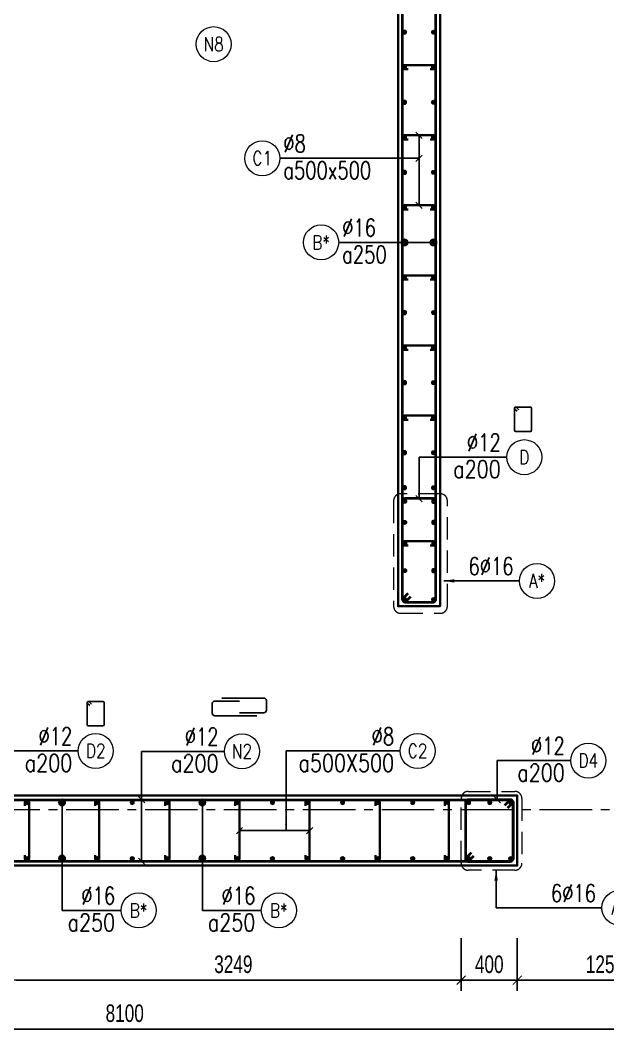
# Model space of a CAD drawing. Header units: millimetres. Extents: x 931337 to 1117500, y 19732 to 157199.
# Drawn here: x 995426 to 999613, y 134820 to 142091 of the extents above; entities that cross this region are included whole.
import ezdxf
from ezdxf.enums import TextEntityAlignment as Align

# ---------------------------------------------------------------- set-up
doc = ezdxf.new("R2010")
doc.units = ezdxf.units.MM
doc.header["$MEASUREMENT"] = 0
doc.linetypes.add('HIDDEN2', pattern=[4.7625, 3.175, -1.5875])
doc.linetypes.add('OF_Grid_1$0$CENTER2', pattern=[1.125, 0.75, -0.125, 0.125, -0.125])
doc.layers.get('0').update_dxf_attribs({"lineweight": 20})
doc.layers.get('Defpoints').update_dxf_attribs({"color": 151, "lineweight": 9})
for name, color, linetype, lineweight in [('KC-LEADER', 153, 'Continuous', 18), ('KC-THEP', 6, 'Continuous', 40), ('NDC_S_DIM', 1, 'Continuous', 15), ('NDC_S_HIDDEN', 8, 'HIDDEN2', 13), ('NDC_S_LEADER', 1, 'Continuous', 15), ('NDC_S_REBAR', 4, 'Continuous', 35), ('NDC_S_STIRRUP', 4, 'Continuous', 40), ('NDC_S_VN TEXT', 7, 'Continuous', 20), ('NDC_S_WALL', 6, 'Continuous', 35), ('OF_Grid_1$0$NDC_S_AXIS', 5, 'OF_Grid_1$0$CENTER2', 13)]:
    doc.layers.add(name, color=color, linetype=linetype, lineweight=lineweight)
doc.layers.add('Leader', color=6, linetype='Continuous')
doc.layers.add('Ligature', color=1, linetype='Continuous')
doc.styles.add('NDC_DIM', font='', dxfattribs={"width": 0.75})
doc.styles.add('NDC_EN TXT', font='romans.shx', dxfattribs={"width": 0.8})
doc.styles.get('NDC_DIM').set_extended_font_data('Dotum')
doc.dimstyles.new('NDC_dim_30', dxfattribs={"dimscale": 30, "dimtxt": 2.5, "dimasz": 1.5, "dimexe": 1.5, "dimexo": 2.5, "dimgap": 1, "dimtad": 1, "dimdec": 0, "dimzin": 0, "dimdsep": 46, "dimtxsty": 'NDC_DIM', "dimblk": 'DIMMARK', "dimcen": 0.09, "dimdle": 1.2, "dimclrd": 1, "dimclre": 1, "dimclrt": 3, "dimadec": 0, "dimazin": 0, "dimtfac": 1, "dimtdec": 0, "dimtix": 1, "dimtofl": 0, "dimtmove": 0, "dimatfit": 3, "dimfxl": 6, "dimfxlon": 1, "dimtolj": 1, "dimtzin": 0, "dimarcsym": 0})
doc.dimstyles.new('NDC_dim_50', dxfattribs={"dimscale": 50, "dimtxt": 2.5, "dimasz": 1.5, "dimexe": 1.5, "dimexo": 2.5, "dimgap": 1, "dimtad": 1, "dimdec": 0, "dimzin": 0, "dimdsep": 46, "dimtxsty": 'NDC_DIM', "dimblk": 'DIMMARK', "dimcen": 0.09, "dimdle": 1.2, "dimclrd": 1, "dimclre": 1, "dimclrt": 3, "dimadec": 0, "dimazin": 0, "dimtfac": 1, "dimtdec": 0, "dimtix": 1, "dimtofl": 0, "dimtmove": 0, "dimatfit": 3, "dimfxl": 6, "dimfxlon": 1, "dimtolj": 1, "dimtzin": 0, "dimarcsym": 0})

# ---------------------------------------------------------------- blocks, each defined once
blk = doc.blocks.new('THEP')
at = {"layer": 'KC-LEADER', "color": 6}
blk.add_circle((0, 0), 14, dxfattribs=at)
at = {"layer": 'KC-THEP'}
for p, q in [((-14, 0), (14, 0)), ((9.9, 9.9), (-9.9, -9.9)), ((-9.9, 9.9), (9.9, -9.9)), ((0, 14), (0, -14))]:
    blk.add_line(p, q, dxfattribs=at)
blk = doc.blocks.new('DIMMARK')
at = {"layer": 'NDC_S_DIM', "color": 1}
blk.add_line((-1.5, 0), (1, 0), dxfattribs=at)
at = {"layer": 'NDC_S_DIM', "color": 2, "const_width": 0.1}
blk.add_lwpolyline([(-0.424, -0.424), (0.424, 0.424)], dxfattribs=at)
blk = doc.blocks.new('*U9')
blk.add_circle((2.5, 0), 2.5)
at = {"layer": 'NDC_S_VN TEXT', "color": 3, "style": 'NDC_EN TXT', "width": 0.75}
blk.add_attdef('DK2', text='', height=2.5, dxfattribs=at).set_placement((-0.85, 0.85), align=Align.RIGHT)
at = {"layer": 'NDC_S_VN TEXT', "color": 7, "style": 'NDC_EN TXT', "width": 0.8}
blk.add_attdef('SH3', text='', height=2, dxfattribs=at).set_placement((2.5, 0), align=Align.MIDDLE)
blk = doc.blocks.new('*U10')
blk.add_circle((2.5, 0), 2.5)
at = {"layer": 'NDC_S_VN TEXT', "color": 3, "style": 'NDC_EN TXT'}
for tag, width, p in [('DK2', 0.75, (-0.85, 0.85)), ('KC2', 0.8, (-0.85, -2.97))]:
    blk.add_attdef(tag, text='', height=2.5, dxfattribs=dict(at, width=width)).set_placement(p, align=Align.RIGHT)
at = {"layer": 'NDC_S_VN TEXT', "color": 7, "style": 'NDC_EN TXT', "width": 0.8}
blk.add_attdef('SH3', text='', height=2, dxfattribs=at).set_placement((2.5, 0), align=Align.MIDDLE)
blk = doc.blocks.new('A$C72321851')
at = {"layer": 'Ligature'}
for points in [[(-60.9, -129.3), (-60.9, 170.9, -0.414214), (-43.3, 188.5), (25.8, 188.5, -0.414214), (43.4, 170.9), (43.4, -4.3)], [(-39.7, -4.3), (-39.7, -179.5, 0.414214), (-22.1, -197.1), (47, -197.1, 0.414214), (64.6, -179.5), (64.6, 120.7)]]:
    blk.add_lwpolyline(points, format="xyb", dxfattribs=at)
blk = doc.blocks.new('*U11')
blk.add_circle((-2.5, 0), 2.5)
at = {"layer": 'NDC_S_VN TEXT', "color": 3, "style": 'NDC_EN TXT', "width": 0.75}
for tag, p in [('DK1', (0.5, 0.85)), ('KC1', (0.5, -2.97))]:
    blk.add_attdef(tag, p, '', height=2.5, dxfattribs=at)
at = {"layer": 'NDC_S_VN TEXT', "color": 7, "style": 'NDC_EN TXT', "width": 0.8}
blk.add_attdef('SH2', text='', height=2, dxfattribs=at).set_placement((-2.5, 0), align=Align.MIDDLE)
blk = doc.blocks.new('*U12')
blk.add_circle((-2.5, 0), 2.5)
at = {"layer": 'NDC_S_VN TEXT', "color": 3, "style": 'NDC_EN TXT', "width": 0.75}
for tag, p in [('DK1', (0.5, 0.85)), ('KC1', (0.5, -2.97))]:
    blk.add_attdef(tag, p, '', height=2.5, dxfattribs=at)
at = {"layer": 'NDC_S_VN TEXT', "color": 7, "style": 'NDC_EN TXT', "width": 0.8}
blk.add_attdef('SH2', text='', height=2, dxfattribs=at).set_placement((-2.5, 0), align=Align.MIDDLE)
blk = doc.blocks.new('*D204')
at = {"layer": 'Defpoints', "color": 0, "transparency": 16777216}
for p in [(1000220.2, 136062.1), (992120.2, 135447.5), (1000220.2, 134895.5)]:
    blk.add_point(p, dxfattribs=at)
at = {"layer": 'NDC_S_DIM', "color": 1, "lineweight": -2, "transparency": 16777216}
for p, q in [((992120.2, 135195.5), (992120.2, 134820.5)), ((1000220.2, 135195.5), (1000220.2, 134820.5)), ((992195.2, 134895.5), (1000145.2, 134895.5))]:
    blk.add_line(p, q, dxfattribs=at)
at = {"layer": 'NDC_S_DIM', "color": 1, "lineweight": -2, "transparency": 16777216, "xscale": 75, "yscale": 75, "zscale": 75, "rotation": 180}
blk.add_blockref('DIMMARK', (992120.2, 134895.5), dxfattribs=at)
at = {"layer": 'NDC_S_DIM', "color": 1, "lineweight": -2, "transparency": 16777216, "xscale": 75, "yscale": 75, "zscale": 75}
blk.add_blockref('DIMMARK', (1000220.2, 134895.5), dxfattribs=at)
at = {"layer": 'NDC_S_DIM', "color": 3, "transparency": 16777216, "insert": (996170.2, 135008.1), "char_height": 125, "attachment_point": 5, "style": 'NDC_DIM'}
blk.add_mtext('\\A1;8100', dxfattribs=at)
blk = doc.blocks.new('*D185')
at = {"layer": 'Defpoints', "color": 0, "ltscale": 200, "transparency": 16777216}
for p in [(995320.2, 137273.3), (998569.4, 136156.1), (998569.4, 135244.6)]:
    blk.add_point(p, dxfattribs=at)
at = {"layer": 'NDC_S_DIM', "color": 1, "lineweight": -2, "ltscale": 200, "transparency": 16777216}
for p, q in [((995320.2, 135544.6), (995320.2, 135169.6)), ((998569.4, 135544.6), (998569.4, 135169.6)), ((995395.2, 135244.6), (998494.4, 135244.6))]:
    blk.add_line(p, q, dxfattribs=at)
at = {"layer": 'NDC_S_DIM', "color": 1, "lineweight": -2, "ltscale": 200, "transparency": 16777216, "xscale": 75, "yscale": 75, "zscale": 75, "rotation": 180}
blk.add_blockref('DIMMARK', (995320.2, 135244.6), dxfattribs=at)
at = {"layer": 'NDC_S_DIM', "color": 1, "lineweight": -2, "ltscale": 200, "transparency": 16777216, "xscale": 75, "yscale": 75, "zscale": 75}
blk.add_blockref('DIMMARK', (998569.4, 135244.6), dxfattribs=at)
at = {"layer": 'NDC_S_DIM', "color": 3, "ltscale": 200, "transparency": 16777216, "insert": (996944.8, 135357.2), "char_height": 125, "attachment_point": 5, "style": 'NDC_DIM'}
blk.add_mtext('\\A1;3249', dxfattribs=at)
blk = doc.blocks.new('*D186')
at = {"layer": 'Defpoints', "color": 0, "ltscale": 200, "transparency": 16777216}
for p in [(998569.4, 136156.1), (998969.4, 136062.1), (998969.4, 135244.6)]:
    blk.add_point(p, dxfattribs=at)
at = {"layer": 'NDC_S_DIM', "color": 1, "lineweight": -2, "ltscale": 200, "transparency": 16777216}
for p, q in [((998569.4, 135544.6), (998569.4, 135169.6)), ((998969.4, 135544.6), (998969.4, 135169.6)), ((998644.4, 135244.6), (998894.4, 135244.6))]:
    blk.add_line(p, q, dxfattribs=at)
at = {"layer": 'NDC_S_DIM', "color": 1, "lineweight": -2, "ltscale": 200, "transparency": 16777216, "xscale": 75, "yscale": 75, "zscale": 75, "rotation": 180}
blk.add_blockref('DIMMARK', (998569.4, 135244.6), dxfattribs=at)
at = {"layer": 'NDC_S_DIM', "color": 1, "lineweight": -2, "ltscale": 200, "transparency": 16777216, "xscale": 75, "yscale": 75, "zscale": 75}
blk.add_blockref('DIMMARK', (998969.4, 135244.6), dxfattribs=at)
at = {"layer": 'NDC_S_DIM', "color": 3, "ltscale": 200, "transparency": 16777216, "insert": (998769.4, 135357.2), "char_height": 125, "attachment_point": 5, "style": 'NDC_DIM'}
blk.add_mtext('\\A1;400', dxfattribs=at)
blk = doc.blocks.new('*D187')
at = {"layer": 'Defpoints', "color": 0, "ltscale": 200, "transparency": 16777216}
for p in [(998969.4, 136062.1), (1000219.2, 136062.1), (1000219.2, 135244.6)]:
    blk.add_point(p, dxfattribs=at)
at = {"layer": 'NDC_S_DIM', "color": 1, "lineweight": -2, "ltscale": 200, "transparency": 16777216}
for p, q in [((998969.4, 135544.6), (998969.4, 135169.6)), ((1000219.2, 135544.6), (1000219.2, 135169.6)), ((999044.4, 135244.6), (1000144.2, 135244.6))]:
    blk.add_line(p, q, dxfattribs=at)
at = {"layer": 'NDC_S_DIM', "color": 1, "lineweight": -2, "ltscale": 200, "transparency": 16777216, "xscale": 75, "yscale": 75, "zscale": 75, "rotation": 180}
blk.add_blockref('DIMMARK', (998969.4, 135244.6), dxfattribs=at)
at = {"layer": 'NDC_S_DIM', "color": 1, "lineweight": -2, "ltscale": 200, "transparency": 16777216, "xscale": 75, "yscale": 75, "zscale": 75}
blk.add_blockref('DIMMARK', (1000219.2, 135244.6), dxfattribs=at)
at = {"layer": 'NDC_S_DIM', "color": 3, "ltscale": 200, "transparency": 16777216, "insert": (999594.3, 135357.2), "char_height": 125, "attachment_point": 5, "style": 'NDC_DIM'}
blk.add_mtext('\\A1;1250', dxfattribs=at)

msp = doc.modelspace()

# ---------------------------------------------------------------- linework, layer by layer
msp.add_circle((996804.388, 141921.562), 125)
at = {"layer": 'Ligature'}
for points in [[(998968.79, 139302.515), (998952.824, 139318.481, -0.66817864), (998958.598, 139332.419), (999063.227, 139332.419, -0.41421356), (999071.391, 139324.254), (999071.391, 139167.146, -0.41421356), (999063.227, 139158.982), (998958.598, 139158.982, -0.41421356), (998950.433, 139167.146), (998950.433, 139324.254, -0.66817864), (998964.371, 139330.027), (998980.337, 139314.062)], [(995920.895, 137202.941), (995904.929, 137218.906, -0.66817864), (995910.702, 137232.845), (996015.331, 137232.845, -0.41421356), (996023.496, 137224.68), (996023.496, 137067.572, -0.41421356), (996015.331, 137059.407), (995910.702, 137059.407, -0.41421356), (995902.537, 137067.572), (995902.538, 137224.68, -0.66817864), (995916.476, 137230.453), (995932.442, 137214.487)]]:
    msp.add_lwpolyline(points, format="xyb", dxfattribs=at)
at = {"layer": 'NDC_S_HIDDEN', "ltscale": 50}
for points in [[(998137.498, 137862.085), (998421.085, 137862.085, 0.41421356), (998471.085, 137912.085), (998471.085, 138663.843, 0.41421356), (998421.085, 138713.843), (998137.498, 138713.843, 0.41421356), (998087.498, 138663.843), (998087.498, 137912.085, 0.41421356)], [(998619.385, 136590.651), (998952.292, 136590.651, -0.41421356), (999002.292, 136540.651), (999002.292, 136078.91, -0.41421356), (998952.292, 136028.91), (998619.385, 136028.91, -0.41421356), (998569.385, 136078.91), (998569.385, 136540.651, -0.41421356)]]:
    msp.add_lwpolyline(points, format="xyb", close=True, dxfattribs=at)
at = {"layer": 'NDC_S_REBAR'}
for points in [[(998347.897, 141742.166), (998372.897, 141742.166, 1), (998372.897, 141772.166), (998165.873, 141772.166, 1), (998165.873, 141742.166), (998190.873, 141742.166)], [(998347.897, 141242.166), (998372.897, 141242.166, 1), (998372.897, 141272.166), (998165.873, 141272.166, 1), (998165.873, 141242.166), (998190.873, 141242.166)], [(998347.897, 140742.166), (998372.897, 140742.166, 1), (998372.897, 140772.166), (998165.873, 140772.166, 1), (998165.873, 140742.166), (998190.873, 140742.166)], [(998347.897, 140242.166), (998372.897, 140242.166, 1), (998372.897, 140272.166), (998165.873, 140272.166, 1), (998165.873, 140242.166), (998190.873, 140242.166)], [(998347.897, 139742.166), (998372.897, 139742.166, 1), (998372.897, 139772.166), (998165.873, 139772.166, 1), (998165.873, 139742.166), (998190.873, 139742.166)], [(998347.897, 139242.166), (998372.897, 139242.166, 1), (998372.897, 139272.166), (998165.873, 139272.166, 1), (998165.873, 139242.166), (998190.873, 139242.166)], [(998347.897, 138345.23), (998372.897, 138345.23, 1), (998372.897, 138375.23), (998165.873, 138375.23, 1), (998165.873, 138345.23), (998190.873, 138345.23)], [(995458.697, 136487.085), (995458.697, 136512.085, -1), (995488.697, 136512.085), (995488.697, 136112.085, -1), (995458.697, 136112.085), (995458.697, 136137.085)], [(995958.697, 136487.085), (995958.697, 136512.085, -1), (995988.697, 136512.085), (995988.697, 136112.085, -1), (995958.697, 136112.085), (995958.697, 136137.085)], [(996458.697, 136487.085), (996458.697, 136512.085, -1), (996488.697, 136512.085), (996488.697, 136112.085, -1), (996458.697, 136112.085), (996458.697, 136137.085)], [(996958.697, 136487.085), (996958.697, 136512.085, -1), (996988.697, 136512.085), (996988.697, 136112.085, -1), (996958.697, 136112.085), (996958.697, 136137.085)], [(997458.697, 136487.085), (997458.697, 136512.085, -1), (997488.697, 136512.085), (997488.697, 136112.085, -1), (997458.697, 136112.085), (997458.697, 136137.085)], [(997958.697, 136487.085), (997958.697, 136512.085, -1), (997988.697, 136512.085), (997988.697, 136112.085, -1), (997958.697, 136112.085), (997958.697, 136137.085)], [(998451.673, 136487.085), (998451.673, 136512.085, -1), (998481.673, 136512.085), (998481.673, 136112.085, -1), (998451.673, 136112.085), (998451.673, 136137.085)]]:
    msp.add_lwpolyline(points, format="xyb", dxfattribs=at)
at = {"layer": 'NDC_S_STIRRUP'}
for points in [[(998189.385, 138002.085), (998149.385, 137962.085, 0.41421356), (998169.385, 137942.085), (998369.385, 137942.085, 0.41421356), (998389.385, 137962.085), (998389.385, 148412.085, 0.41421356), (998369.385, 148432.085), (998169.385, 148432.085, 0.41421356), (998149.385, 148412.085), (998149.385, 137962.085, 0.41421356), (998169.385, 137942.085), (998209.385, 137982.085)], [(998189.385, 138002.085), (998149.385, 137962.085, 0.41421356), (998169.385, 137942.085), (998369.385, 137942.085, 0.41421356), (998389.385, 137962.085), (998389.385, 138659.525, 0.41421356), (998369.385, 138679.525), (998169.385, 138679.525, 0.41421356), (998149.385, 138659.525), (998149.385, 137962.085, 0.41421356), (998169.385, 137942.085), (998209.385, 137982.085)], [(998879.385, 136492.085), (998919.385, 136532.085, -0.41421356), (998939.385, 136512.085), (998939.385, 136112.085, -0.41421356), (998919.385, 136092.085), (994870.185, 136092.085, -0.41421356), (994850.185, 136112.085), (994850.185, 136512.085, -0.41421356), (994870.185, 136532.085), (998919.385, 136532.085, -0.41421356), (998939.385, 136512.085), (998899.385, 136472.085)], [(998639.385, 136152.085), (998599.385, 136112.085, 0.41421356), (998619.385, 136092.085), (998919.385, 136092.085, 0.41421356), (998939.385, 136112.085), (998939.385, 136512.085, 0.41421356), (998919.385, 136532.085), (998619.385, 136532.085, 0.41421356), (998599.385, 136512.085), (998599.385, 136112.085, 0.41421356), (998619.385, 136092.085), (998659.385, 136132.085)]]:
    msp.add_lwpolyline(points, format="xyb", dxfattribs=at)
at = {"layer": 'NDC_S_WALL'}
msp.add_lwpolyline([(1000719.385, 147962.085), (998419.385, 147962.085), (998419.385, 147962.085), (998419.385, 137912.085), (998119.385, 137912.085), (998119.385, 143612.085), (995319.385, 143612.085), (995319.385, 136562.085), (998969.385, 136562.085), (998969.385, 136062.085), (994819.385, 136062.085), (992120.185, 136062.085), (992120.185, 148462.085), (994819.385, 148462.085), (1002271.087, 148462.085)], dxfattribs=at)
at = {"layer": 'OF_Grid_1$0$NDC_S_AXIS', "ltscale": 500}
msp.add_line((990127.702, 136462.085), (1008748.29, 136462.085), dxfattribs=at)

# ---------------------------------------------------------------- block references
at = {"layer": 'KC-THEP', "xscale": -1}
for p, rotation in [((998165.873, 142007.166), 350.3314355636191), ((998165.873, 141757.166), 350.3314355636191), ((998165.873, 141507.166), 350.3314355636191), ((998165.873, 141257.166), 350.3314355636191), ((998165.873, 141007.166), 350.3314355636191), ((998165.873, 140757.166), 350.3314355636191), ((998165.873, 140507.166), 350.3314355636191), ((998165.873, 140257.166), 350.3314355636191), ((998165.873, 140007.166), 350.3314355636191), ((998165.873, 139757.166), 350.3314355636191), ((998165.873, 139507.166), 350.3314355636191), ((998165.873, 139257.166), 350.3314355636191), ((998165.873, 139007.166), 350.3314355636191), ((998165.873, 138757.166), 350.3314355636191), ((998372.897, 138660.23), 170.331435563619), ((998372.897, 138510.23), 170.331435563619), ((998372.897, 138360.23), 170.331435563619), ((998372.897, 138165.61), 170.331435563619), ((998165.873, 137960.23), 350.3314355636191), ((995473.697, 136512.085), 170.331435563619), ((995723.697, 136512.085), 170.331435563619), ((995973.697, 136512.085), 170.331435563619), ((996223.697, 136512.085), 170.331435563619), ((996473.697, 136512.085), 170.331435563619), ((996723.697, 136512.085), 170.331435563619), ((996973.697, 136512.085), 170.331435563619), ((997223.697, 136512.085), 170.331435563619), ((997473.697, 136512.085), 170.331435563619), ((997723.697, 136512.085), 170.331435563619), ((997973.697, 136512.085), 170.331435563619), ((998223.697, 136512.085), 170.331435563619), ((998622.897, 136512.085), 170.331435563619), ((998772.897, 136512.085), 170.331435563619), ((998922.897, 136512.085), 170.331435563619), ((998466.673, 136112.085), 350.3314355636191)]:
    msp.add_blockref('THEP', p, dxfattribs=dict(at, rotation=rotation))
at = {"layer": 'KC-THEP'}
for p, rotation in [((998372.897, 142007.166), 9.668564436380926), ((998372.897, 141757.166), 9.668564436380926), ((998372.897, 141507.166), 9.668564436380926), ((998372.897, 141257.166), 9.668564436380926), ((998372.897, 141007.166), 9.668564436380926), ((998372.897, 140757.166), 9.668564436380926), ((998372.897, 140507.166), 9.668564436380926), ((998372.897, 140257.166), 9.668564436380926), ((998372.897, 140007.166), 9.668564436380926), ((998372.897, 139757.166), 9.668564436380926), ((998372.897, 139507.166), 9.668564436380926), ((998372.897, 139257.166), 9.668564436380926), ((998372.897, 139007.166), 9.668564436380926), ((998372.897, 138757.166), 9.668564436380926), ((998165.873, 138660.23), 189.6685644363809), ((998165.873, 138510.23), 189.6685644363809), ((998165.873, 138360.23), 189.6685644363809), ((998165.873, 138165.61), 189.6685644363809), ((998372.897, 137960.23), 9.668564436380946), ((998466.673, 136512.085), 189.6685644363809), ((995473.697, 136112.085), 9.668564436380946), ((995723.697, 136112.085), 9.668564436380946), ((995973.697, 136112.085), 9.668564436380946), ((996223.697, 136112.085), 9.668564436380946), ((996473.697, 136112.085), 9.668564436380946), ((996723.697, 136112.085), 9.668564436380946), ((996973.697, 136112.085), 9.668564436380946), ((997223.697, 136112.085), 9.668564436380946), ((997473.697, 136112.085), 9.668564436380946), ((997723.697, 136112.085), 9.668564436380946), ((997973.697, 136112.085), 9.668564436380946), ((998223.697, 136112.085), 9.668564436380946), ((998622.897, 136112.085), 9.668564436380946), ((998772.897, 136112.085), 9.668564436380946), ((998922.897, 136112.085), 9.668564436380946)]:
    msp.add_blockref('THEP', p, dxfattribs=dict(at, rotation=rotation))
at = {"layer": 'Leader', "rotation": 89.99999999999997}
msp.add_blockref('A$C72321851', (996983.209, 137191.82), dxfattribs=at)
at = {"layer": 'NDC_S_VN TEXT', "xscale": 50, "yscale": 50, "zscale": 50}
for name, p, values in [('*U12', (997276.072, 141107.805), {'SH2': 'C1', 'DK1': '%%c8', 'KC1': 'a500x500'}), ('*U11', (997695.734, 140507.166), {'SH2': 'B*', 'DK1': '%%C16', 'KC1': 'a250'}), ('*U10', (998893.863, 138975.397), {'SH3': 'D', 'DK2': '%%C12', 'KC2': 'a200'}), ('*U9', (998985.205, 138092.989), {'SH3': 'A*', 'DK2': '6%%C16'}), ('*U10', (995838.663, 136879.573), {'SH3': 'D2', 'DK2': '%%C12', 'KC2': 'a200'}), ('*U10', (996881.788, 136876.994), {'SH3': 'N2', 'DK2': '%%C12', 'KC2': 'a200'}), ('*U10', (998133.722, 136879.427), {'SH3': 'C2', 'DK2': '%%c8', 'KC2': 'a500X500'}), ('*U10', (999350.572, 136810.81), {'SH3': 'D4', 'DK2': '%%C12', 'KC2': 'a200'}), ('*U10', (996144.309, 135742.372), {'SH3': 'B*', 'DK2': '%%C16', 'KC2': 'a250'}), ('*U10', (997144.309, 135742.372), {'SH3': 'B*', 'DK2': '%%C16', 'KC2': 'a250'}), ('*U9', (999572.957, 135760.591), {'SH3': 'A*', 'DK2': '6%%C16'})]:
    msp.add_blockref(name, p, dxfattribs=at).add_auto_attribs(values)

# ---------------------------------------------------------------- texts
at = {"layer": 'NDC_S_VN TEXT', "color": 7, "style": 'NDC_EN TXT', "width": 0.8}
msp.add_attdef('N8', text='3', height=100, dxfattribs=at).set_placement((996804.388, 141921.562), align=Align.MIDDLE)

# ---------------------------------------------------------------- dimensions: what is measured, and where the dimension line sits
at = {"layer": 'NDC_S_DIM', "ltscale": 200}
for base, p1, p2, picture, middle in [((998569.385, 135244.623), (995320.185, 137273.321), (998569.385, 136156.079), '*D185', (996944.785, 135357.208)), ((998969.385, 135244.623), (998569.385, 136156.079), (998969.385, 136062.085), '*D186', (998769.385, 135357.208)), ((1000219.185, 135244.623), (998969.385, 136062.085), (1000219.185, 136062.085), '*D187', (999594.285, 135357.208))]:
    dim = msp.add_linear_dim(base=base, p1=p1, p2=p2, dimstyle='NDC_dim_50', override={"dimtmove": 1}, dxfattribs=at)
    dim.commit()
    dim.dimension.update_dxf_attribs({"geometry": picture, "text_midpoint": middle})
at = {"layer": 'NDC_S_DIM'}
dim = msp.add_linear_dim(base=(1000220.185, 134895.473), p1=(992120.185, 135447.473), p2=(1000220.185, 136062.085), dimstyle='NDC_dim_50', override={"dimtmove": 1}, dxfattribs=at)
dim.commit()
dim.dimension.update_dxf_attribs({"geometry": '*D204', "text_midpoint": (996170.185, 135008.058)})

# ---------------------------------------------------------------- leaders
at = {"layer": 'NDC_S_LEADER'}
for points, dimstyle, override in [([(998269.385, 141272.166), (998269.385, 140772.166)], 'NDC_dim_30', {"dimtad": 0, "dimldrblk": 'Oblique'}), ([(998269.385, 140772.166), (998269.385, 141272.166)], 'NDC_dim_30', {"dimtad": 0, "dimldrblk": 'Oblique'}), ([(998269.385, 141107.804), (997276.072, 141107.804)], 'NDC_dim_30', {"dimtad": 0, "dimldrblk": 'Oblique'}), ([(998371.705, 140507.166), (997695.734, 140507.166)], 'NDC_dim_30', {"dimtad": 0, "dimldrblk": 'Origin'}), ([(998164.681, 140507.166), (997695.734, 140507.166)], 'NDC_dim_30', {"dimtad": 0, "dimldrblk": 'Origin'}), ([(998269.385, 138679.525), (998269.385, 138975.397), (998893.863, 138975.397)], 'NDC_dim_30', {"dimtad": 0, "dimldrblk": 'Oblique'}), ([(998446.372, 138092.808), (998985.205, 138092.808)], 'NDC_dim_50', {"dimgap": 1, "dimtad": 0}), ([(995290.185, 136879.573), (995836.589, 136879.573)], 'NDC_dim_30', {"dimtad": 0, "dimldrblk": 'Oblique'}), ([(996290.041, 136092.085), (996290.041, 136876.813), (996881.788, 136876.813)], 'NDC_dim_30', {"dimtad": 0, "dimldrblk": 'Oblique'}), ([(996290.041, 136532.085), (996290.041, 136876.813), (996881.788, 136876.813)], 'NDC_dim_30', {"dimtad": 0, "dimldrblk": 'Oblique'}), ([(997320.825, 136312.085), (997320.825, 136879.426), (998133.722, 136879.426)], 'NDC_dim_30', {"dimgap": 1, "dimtad": 0}), ([(998826.09, 136532.085), (998826.09, 136810.81), (999350.572, 136810.81)], 'NDC_dim_30', {"dimtad": 0, "dimldrblk": 'Oblique'}), ([(995723.697, 136512.085), (995723.697, 135742.191), (996144.309, 135742.191)], 'NDC_dim_30', {"dimgap": 1, "dimtad": 0, "dimldrblk": 'Origin'}), ([(996723.697, 136512.085), (996723.697, 135742.191), (997144.309, 135742.191)], 'NDC_dim_30', {"dimgap": 1, "dimtad": 0, "dimldrblk": 'Origin'}), ([(996988.697, 136312.085), (997488.697, 136312.085)], 'NDC_dim_30', {"dimtad": 0, "dimldrblk": 'Oblique'}), ([(997488.697, 136312.085), (996988.697, 136312.085)], 'NDC_dim_30', {"dimtad": 0, "dimldrblk": 'Oblique'}), ([(995723.697, 136112.085), (995723.697, 135742.191), (996144.309, 135742.191)], 'NDC_dim_30', {"dimgap": 1, "dimtad": 0, "dimldrblk": 'Origin'}), ([(996723.697, 136112.085), (996723.697, 135742.191), (997144.309, 135742.191)], 'NDC_dim_30', {"dimgap": 1, "dimtad": 0, "dimldrblk": 'Origin'}), ([(998818.393, 136028.91), (998818.393, 135760.41), (999572.956, 135760.41)], 'NDC_dim_50', {"dimgap": 1, "dimtad": 0})]:
    msp.add_leader(points, dimstyle=dimstyle, override=override, dxfattribs=at)

doc.saveas('drawing.dxf')
